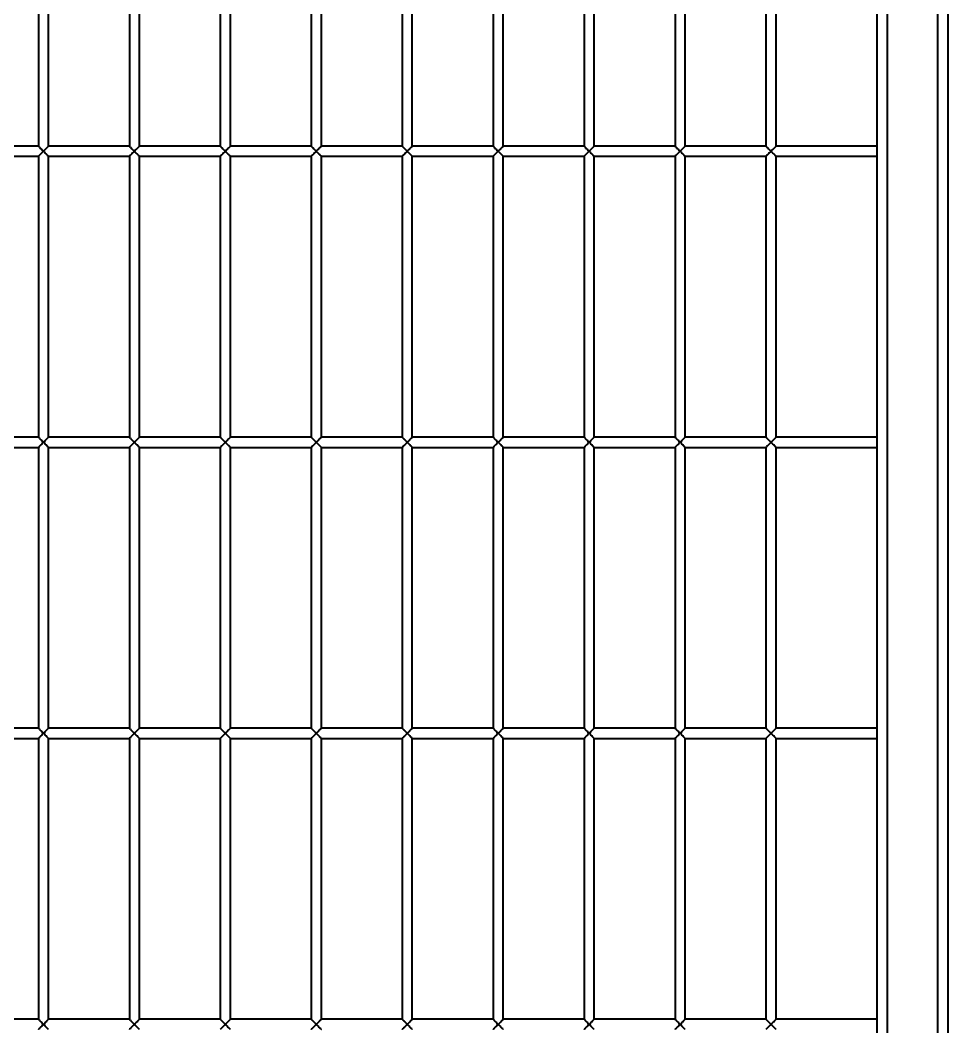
# Model space of a CAD drawing. Header units: millimetres. Extents: x 0 to 420, y 0 to 297.
# Drawn here: x 286.2 to 295.38, y 235.92 to 245.88 of the extents above; entities that cross this region are included whole.
import ezdxf

# ---------------------------------------------------------------- set-up
doc = ezdxf.new("R2010")
doc.units = ezdxf.units.MM

msp = doc.modelspace()

# ---------------------------------------------------------------- linework, layer by layer
at = {"color": 7, "linetype": 'Continuous', "lineweight": 40}
for p, q in [((295.3825, 253.8453), (295.3825, 217.8453)), ((295.2825, 217.9453), (295.2825, 253.7453)), ((294.7825, 253.2453), (294.7825, 218.4453)), ((294.6825, 218.5453), (294.6825, 253.1453)), ((286.3825, 247.4153), (286.3825, 244.6353)), ((286.4825, 244.6353), (286.4825, 247.4153)), ((287.2825, 247.4153), (287.2825, 244.6353)), ((287.3825, 244.6353), (287.3825, 247.4153)), ((288.1825, 247.4153), (288.1825, 244.6353)), ((288.2825, 244.6353), (288.2825, 247.4153)), ((289.0825, 247.4153), (289.0825, 244.6353)), ((289.1825, 244.6353), (289.1825, 247.4153)), ((289.9825, 247.4153), (289.9825, 244.6353)), ((290.0825, 244.6353), (290.0825, 247.4153)), ((290.8825, 247.4153), (290.8825, 244.6353)), ((290.9825, 244.6353), (290.9825, 247.4153)), ((291.7825, 247.4153), (291.7825, 244.6353)), ((291.8825, 244.6353), (291.8825, 247.4153)), ((292.6825, 247.4153), (292.6825, 244.6353)), ((292.7825, 244.6353), (292.7825, 247.4153)), ((293.5825, 247.4153), (293.5825, 244.6353)), ((293.6825, 244.6353), (293.6825, 247.4153)), ((286.3825, 244.6353), (285.5825, 244.6353)), ((287.2825, 244.6353), (286.4825, 244.6353)), ((288.1825, 244.6353), (287.3825, 244.6353)), ((289.0825, 244.6353), (288.2825, 244.6353)), ((289.9825, 244.6353), (289.1825, 244.6353)), ((290.8825, 244.6353), (290.0825, 244.6353)), ((291.7825, 244.6353), (290.9825, 244.6353)), ((292.6825, 244.6353), (291.8825, 244.6353)), ((293.5825, 244.6353), (292.7825, 244.6353)), ((294.6825, 244.6353), (293.6825, 244.6353)), ((285.5825, 244.5353), (286.3825, 244.5353)), ((286.3825, 244.5353), (286.3825, 241.7553)), ((286.4825, 241.7553), (286.4825, 244.5353)), ((286.4825, 244.5353), (287.2825, 244.5353)), ((287.2825, 244.5353), (287.2825, 241.7553)), ((287.3825, 241.7553), (287.3825, 244.5353)), ((287.3825, 244.5353), (288.1825, 244.5353)), ((288.1825, 244.5353), (288.1825, 241.7553)), ((288.2825, 241.7553), (288.2825, 244.5353)), ((288.2825, 244.5353), (289.0825, 244.5353)), ((289.0825, 244.5353), (289.0825, 241.7553)), ((289.1825, 241.7553), (289.1825, 244.5353)), ((289.1825, 244.5353), (289.9825, 244.5353)), ((289.9825, 244.5353), (289.9825, 241.7553)), ((290.0825, 241.7553), (290.0825, 244.5353)), ((290.0825, 244.5353), (290.8825, 244.5353)), ((290.8825, 244.5353), (290.8825, 241.7553)), ((290.9825, 241.7553), (290.9825, 244.5353)), ((290.9825, 244.5353), (291.7825, 244.5353)), ((291.7825, 244.5353), (291.7825, 241.7553)), ((291.8825, 241.7553), (291.8825, 244.5353)), ((291.8825, 244.5353), (292.6825, 244.5353)), ((292.6825, 244.5353), (292.6825, 241.7553)), ((292.7825, 241.7553), (292.7825, 244.5353)), ((292.7825, 244.5353), (293.5825, 244.5353)), ((293.5825, 244.5353), (293.5825, 241.7553)), ((293.6825, 244.5353), (294.6825, 244.5353)), ((293.6825, 241.7553), (293.6825, 244.5353)), ((286.3825, 241.7553), (285.5825, 241.7553)), ((287.2825, 241.7553), (286.4825, 241.7553)), ((288.1825, 241.7553), (287.3825, 241.7553)), ((289.0825, 241.7553), (288.2825, 241.7553)), ((289.9825, 241.7553), (289.1825, 241.7553)), ((290.8825, 241.7553), (290.0825, 241.7553)), ((291.7825, 241.7553), (290.9825, 241.7553)), ((292.6825, 241.7553), (291.8825, 241.7553)), ((293.5825, 241.7553), (292.7825, 241.7553)), ((294.6825, 241.7553), (293.6825, 241.7553)), ((285.5825, 241.6553), (286.3825, 241.6553)), ((286.3825, 241.6553), (286.3825, 238.8753)), ((286.4825, 238.8753), (286.4825, 241.6553)), ((286.4825, 241.6553), (287.2825, 241.6553)), ((287.2825, 241.6553), (287.2825, 238.8753)), ((287.3825, 238.8753), (287.3825, 241.6553)), ((287.3825, 241.6553), (288.1825, 241.6553)), ((288.1825, 241.6553), (288.1825, 238.8753)), ((288.2825, 238.8753), (288.2825, 241.6553)), ((288.2825, 241.6553), (289.0825, 241.6553)), ((289.0825, 241.6553), (289.0825, 238.8753)), ((289.1825, 238.8753), (289.1825, 241.6553)), ((289.1825, 241.6553), (289.9825, 241.6553)), ((289.9825, 241.6553), (289.9825, 238.8753)), ((290.0825, 238.8753), (290.0825, 241.6553)), ((290.0825, 241.6553), (290.8825, 241.6553)), ((290.8825, 241.6553), (290.8825, 238.8753)), ((290.9825, 238.8753), (290.9825, 241.6553)), ((290.9825, 241.6553), (291.7825, 241.6553)), ((291.7825, 241.6553), (291.7825, 238.8753)), ((291.8825, 238.8753), (291.8825, 241.6553)), ((291.8825, 241.6553), (292.6825, 241.6553)), ((292.6825, 241.6553), (292.6825, 238.8753)), ((292.7825, 238.8753), (292.7825, 241.6553)), ((292.7825, 241.6553), (293.5825, 241.6553)), ((293.5825, 241.6553), (293.5825, 238.8753)), ((293.6825, 241.6553), (294.6825, 241.6553)), ((293.6825, 238.8753), (293.6825, 241.6553)), ((286.3825, 238.8753), (285.5825, 238.8753)), ((287.2825, 238.8753), (286.4825, 238.8753)), ((288.1825, 238.8753), (287.3825, 238.8753)), ((289.0825, 238.8753), (288.2825, 238.8753)), ((289.9825, 238.8753), (289.1825, 238.8753)), ((290.8825, 238.8753), (290.0825, 238.8753)), ((291.7825, 238.8753), (290.9825, 238.8753)), ((292.6825, 238.8753), (291.8825, 238.8753)), ((293.5825, 238.8753), (292.7825, 238.8753)), ((294.6825, 238.8753), (293.6825, 238.8753)), ((285.5825, 238.7753), (286.3825, 238.7753)), ((286.3825, 238.7753), (286.3825, 235.9953)), ((286.4825, 235.9953), (286.4825, 238.7753)), ((286.4825, 238.7753), (287.2825, 238.7753)), ((287.2825, 238.7753), (287.2825, 235.9953)), ((287.3825, 235.9953), (287.3825, 238.7753)), ((287.3825, 238.7753), (288.1825, 238.7753)), ((288.1825, 238.7753), (288.1825, 235.9953)), ((288.2825, 235.9953), (288.2825, 238.7753)), ((288.2825, 238.7753), (289.0825, 238.7753)), ((289.0825, 238.7753), (289.0825, 235.9953)), ((289.1825, 235.9953), (289.1825, 238.7753)), ((289.1825, 238.7753), (289.9825, 238.7753)), ((289.9825, 238.7753), (289.9825, 235.9953)), ((290.0825, 235.9953), (290.0825, 238.7753)), ((290.0825, 238.7753), (290.8825, 238.7753)), ((290.8825, 238.7753), (290.8825, 235.9953)), ((290.9825, 235.9953), (290.9825, 238.7753)), ((290.9825, 238.7753), (291.7825, 238.7753)), ((291.7825, 238.7753), (291.7825, 235.9953)), ((291.8825, 235.9953), (291.8825, 238.7753)), ((291.8825, 238.7753), (292.6825, 238.7753)), ((292.6825, 238.7753), (292.6825, 235.9953)), ((292.7825, 235.9953), (292.7825, 238.7753)), ((292.7825, 238.7753), (293.5825, 238.7753)), ((293.5825, 238.7753), (293.5825, 235.9953)), ((293.6825, 238.7753), (294.6825, 238.7753)), ((293.6825, 235.9953), (293.6825, 238.7753)), ((286.3825, 235.9953), (285.5825, 235.9953)), ((287.2825, 235.9953), (286.4825, 235.9953)), ((288.1825, 235.9953), (287.3825, 235.9953)), ((289.0825, 235.9953), (288.2825, 235.9953)), ((289.9825, 235.9953), (289.1825, 235.9953)), ((290.8825, 235.9953), (290.0825, 235.9953)), ((291.7825, 235.9953), (290.9825, 235.9953)), ((292.6825, 235.9953), (291.8825, 235.9953)), ((293.5825, 235.9953), (292.7825, 235.9953)), ((294.6825, 235.9953), (293.6825, 235.9953))]:
    msp.add_line(p, q, dxfattribs=at)
at = {"color": 7, "linetype": 'Continuous', "lineweight": 40, "flags": 128}
for points in [[(286.3825, 244.6353), (286.3832, 244.6346), (286.3855, 244.6323), (286.3892, 244.6286), (286.3942, 244.6236), (286.4003, 244.6175), (286.4075, 244.6103), (286.4154, 244.6024), (286.4238, 244.594), (286.4325, 244.5853)], [(286.4325, 244.5853), (286.4238, 244.5767), (286.4154, 244.5682), (286.4075, 244.5603), (286.4003, 244.5532), (286.3942, 244.547), (286.3892, 244.542), (286.3855, 244.5384), (286.3832, 244.5361), (286.3825, 244.5353)], [(286.4325, 244.5853), (286.4417, 244.5945), (286.4505, 244.6034), (286.4588, 244.6117), (286.4662, 244.619), (286.4724, 244.6252), (286.4772, 244.6301), (286.4806, 244.6334), (286.4823, 244.6351), (286.4825, 244.6353)], [(286.4825, 244.5353), (286.4823, 244.5356), (286.4806, 244.5372), (286.4772, 244.5406), (286.4724, 244.5454), (286.4662, 244.5517), (286.4588, 244.559), (286.4505, 244.5673), (286.4417, 244.5761), (286.4325, 244.5853)], [(287.2825, 244.6353), (287.2832, 244.6346), (287.2855, 244.6323), (287.2892, 244.6286), (287.2942, 244.6236), (287.3003, 244.6175), (287.3075, 244.6103), (287.3154, 244.6024), (287.3238, 244.594), (287.3325, 244.5853)], [(287.3325, 244.5853), (287.3238, 244.5767), (287.3154, 244.5682), (287.3075, 244.5603), (287.3003, 244.5532), (287.2942, 244.547), (287.2892, 244.542), (287.2855, 244.5384), (287.2832, 244.5361), (287.2825, 244.5353)], [(287.3325, 244.5853), (287.3417, 244.5945), (287.3505, 244.6034), (287.3588, 244.6117), (287.3662, 244.619), (287.3724, 244.6252), (287.3772, 244.6301), (287.3806, 244.6334), (287.3823, 244.6351), (287.3825, 244.6353)], [(287.3825, 244.5353), (287.3823, 244.5356), (287.3806, 244.5372), (287.3772, 244.5406), (287.3724, 244.5454), (287.3662, 244.5517), (287.3588, 244.559), (287.3505, 244.5673), (287.3417, 244.5761), (287.3325, 244.5853)], [(288.1825, 244.6353), (288.1832, 244.6346), (288.1855, 244.6323), (288.1892, 244.6286), (288.1942, 244.6236), (288.2003, 244.6175), (288.2075, 244.6103), (288.2154, 244.6024), (288.2238, 244.594), (288.2325, 244.5853)], [(288.2325, 244.5853), (288.2238, 244.5767), (288.2154, 244.5682), (288.2075, 244.5603), (288.2003, 244.5532), (288.1942, 244.547), (288.1892, 244.542), (288.1855, 244.5384), (288.1832, 244.5361), (288.1825, 244.5353)], [(288.2325, 244.5853), (288.2417, 244.5945), (288.2505, 244.6034), (288.2588, 244.6117), (288.2662, 244.619), (288.2724, 244.6252), (288.2772, 244.6301), (288.2806, 244.6334), (288.2823, 244.6351), (288.2825, 244.6353)], [(288.2825, 244.5353), (288.2823, 244.5356), (288.2806, 244.5372), (288.2772, 244.5406), (288.2724, 244.5454), (288.2662, 244.5517), (288.2588, 244.559), (288.2505, 244.5673), (288.2417, 244.5761), (288.2325, 244.5853)], [(289.0825, 244.6353), (289.0832, 244.6346), (289.0855, 244.6323), (289.0892, 244.6286), (289.0942, 244.6236), (289.1003, 244.6175), (289.1075, 244.6103), (289.1154, 244.6024), (289.1238, 244.594), (289.1325, 244.5853)], [(289.1325, 244.5853), (289.1238, 244.5767), (289.1154, 244.5682), (289.1075, 244.5603), (289.1003, 244.5532), (289.0942, 244.547), (289.0892, 244.542), (289.0855, 244.5384), (289.0832, 244.5361), (289.0825, 244.5353)], [(289.1325, 244.5853), (289.1417, 244.5945), (289.1505, 244.6034), (289.1588, 244.6117), (289.1662, 244.619), (289.1724, 244.6252), (289.1772, 244.6301), (289.1806, 244.6334), (289.1823, 244.6351), (289.1825, 244.6353)], [(289.1825, 244.5353), (289.1823, 244.5356), (289.1806, 244.5372), (289.1772, 244.5406), (289.1724, 244.5454), (289.1662, 244.5517), (289.1588, 244.559), (289.1505, 244.5673), (289.1417, 244.5761), (289.1325, 244.5853)], [(289.9825, 244.6353), (289.9832, 244.6346), (289.9855, 244.6323), (289.9892, 244.6286), (289.9942, 244.6236), (290.0003, 244.6175), (290.0075, 244.6103), (290.0154, 244.6024), (290.0238, 244.594), (290.0325, 244.5853)], [(290.0325, 244.5853), (290.0238, 244.5767), (290.0154, 244.5682), (290.0075, 244.5603), (290.0003, 244.5532), (289.9942, 244.547), (289.9892, 244.542), (289.9855, 244.5384), (289.9832, 244.5361), (289.9825, 244.5353)], [(290.0325, 244.5853), (290.0417, 244.5945), (290.0505, 244.6034), (290.0588, 244.6117), (290.0662, 244.619), (290.0724, 244.6252), (290.0772, 244.6301), (290.0806, 244.6334), (290.0823, 244.6351), (290.0825, 244.6353)], [(290.0825, 244.5353), (290.0823, 244.5356), (290.0806, 244.5372), (290.0772, 244.5406), (290.0724, 244.5454), (290.0662, 244.5517), (290.0588, 244.559), (290.0505, 244.5673), (290.0417, 244.5761), (290.0325, 244.5853)], [(290.8825, 244.6353), (290.8832, 244.6346), (290.8855, 244.6323), (290.8892, 244.6286), (290.8942, 244.6236), (290.9003, 244.6175), (290.9075, 244.6103), (290.9154, 244.6024), (290.9238, 244.594), (290.9325, 244.5853)], [(290.9325, 244.5853), (290.9238, 244.5767), (290.9154, 244.5682), (290.9075, 244.5603), (290.9003, 244.5532), (290.8942, 244.547), (290.8892, 244.542), (290.8855, 244.5384), (290.8832, 244.5361), (290.8825, 244.5353)], [(290.9325, 244.5853), (290.9417, 244.5945), (290.9505, 244.6034), (290.9588, 244.6117), (290.9662, 244.619), (290.9724, 244.6252), (290.9772, 244.6301), (290.9806, 244.6334), (290.9823, 244.6351), (290.9825, 244.6353)], [(290.9825, 244.5353), (290.9823, 244.5356), (290.9806, 244.5372), (290.9772, 244.5406), (290.9724, 244.5454), (290.9662, 244.5517), (290.9588, 244.559), (290.9505, 244.5673), (290.9417, 244.5761), (290.9325, 244.5853)], [(291.7825, 244.6353), (291.7832, 244.6346), (291.7855, 244.6323), (291.7892, 244.6286), (291.7942, 244.6236), (291.8003, 244.6175), (291.8075, 244.6103), (291.8154, 244.6024), (291.8238, 244.594), (291.8325, 244.5853)], [(291.8325, 244.5853), (291.8238, 244.5767), (291.8154, 244.5682), (291.8075, 244.5603), (291.8003, 244.5532), (291.7942, 244.547), (291.7892, 244.542), (291.7855, 244.5384), (291.7832, 244.5361), (291.7825, 244.5353)], [(291.8325, 244.5853), (291.8417, 244.5945), (291.8505, 244.6034), (291.8588, 244.6117), (291.8662, 244.619), (291.8724, 244.6252), (291.8772, 244.6301), (291.8806, 244.6334), (291.8823, 244.6351), (291.8825, 244.6353)], [(291.8825, 244.5353), (291.8823, 244.5356), (291.8806, 244.5372), (291.8772, 244.5406), (291.8724, 244.5454), (291.8662, 244.5517), (291.8588, 244.559), (291.8505, 244.5673), (291.8417, 244.5761), (291.8325, 244.5853)], [(292.6825, 244.6353), (292.6832, 244.6346), (292.6855, 244.6323), (292.6892, 244.6286), (292.6942, 244.6236), (292.7003, 244.6175), (292.7075, 244.6103), (292.7154, 244.6024), (292.7238, 244.594), (292.7325, 244.5853)], [(292.7325, 244.5853), (292.7238, 244.5767), (292.7154, 244.5682), (292.7075, 244.5603), (292.7003, 244.5532), (292.6942, 244.547), (292.6892, 244.542), (292.6855, 244.5384), (292.6832, 244.5361), (292.6825, 244.5353)], [(292.7325, 244.5853), (292.7417, 244.5945), (292.7505, 244.6034), (292.7588, 244.6117), (292.7662, 244.619), (292.7724, 244.6252), (292.7772, 244.6301), (292.7806, 244.6334), (292.7823, 244.6351), (292.7825, 244.6353)], [(292.7825, 244.5353), (292.7823, 244.5356), (292.7806, 244.5372), (292.7772, 244.5406), (292.7724, 244.5454), (292.7662, 244.5517), (292.7588, 244.559), (292.7505, 244.5673), (292.7417, 244.5761), (292.7325, 244.5853)], [(293.5825, 244.6353), (293.5832, 244.6346), (293.5855, 244.6323), (293.5892, 244.6286), (293.5942, 244.6236), (293.6003, 244.6175), (293.6075, 244.6103), (293.6154, 244.6024), (293.6238, 244.594), (293.6325, 244.5853)], [(293.6325, 244.5853), (293.6238, 244.5767), (293.6154, 244.5682), (293.6075, 244.5603), (293.6003, 244.5532), (293.5942, 244.547), (293.5892, 244.542), (293.5855, 244.5384), (293.5832, 244.5361), (293.5825, 244.5353)], [(293.6325, 244.5853), (293.6417, 244.5945), (293.6505, 244.6034), (293.6588, 244.6117), (293.6662, 244.619), (293.6724, 244.6252), (293.6772, 244.6301), (293.6806, 244.6334), (293.6823, 244.6351), (293.6825, 244.6353)], [(293.6825, 244.5353), (293.6823, 244.5356), (293.6806, 244.5372), (293.6772, 244.5406), (293.6724, 244.5454), (293.6662, 244.5517), (293.6588, 244.559), (293.6505, 244.5673), (293.6417, 244.5761), (293.6325, 244.5853)], [(286.3825, 241.7553), (286.3832, 241.7546), (286.3855, 241.7523), (286.3892, 241.7486), (286.3942, 241.7436), (286.4003, 241.7375), (286.4075, 241.7303), (286.4154, 241.7224), (286.4238, 241.714), (286.4325, 241.7053)], [(286.4325, 241.7053), (286.4238, 241.6967), (286.4154, 241.6882), (286.4075, 241.6803), (286.4003, 241.6732), (286.3942, 241.667), (286.3892, 241.662), (286.3855, 241.6584), (286.3832, 241.6561), (286.3825, 241.6553)], [(286.4325, 241.7053), (286.4417, 241.7145), (286.4505, 241.7234), (286.4588, 241.7317), (286.4662, 241.739), (286.4724, 241.7452), (286.4772, 241.7501), (286.4806, 241.7534), (286.4823, 241.7551), (286.4825, 241.7553)], [(286.4825, 241.6553), (286.4823, 241.6555), (286.4806, 241.6572), (286.4772, 241.6606), (286.4724, 241.6654), (286.4662, 241.6717), (286.4588, 241.679), (286.4505, 241.6873), (286.4417, 241.6961), (286.4325, 241.7053)], [(287.2825, 241.7553), (287.2832, 241.7546), (287.2855, 241.7523), (287.2892, 241.7486), (287.2942, 241.7436), (287.3003, 241.7375), (287.3075, 241.7303), (287.3154, 241.7224), (287.3238, 241.714), (287.3325, 241.7053)], [(287.3325, 241.7053), (287.3238, 241.6967), (287.3154, 241.6882), (287.3075, 241.6803), (287.3003, 241.6732), (287.2942, 241.667), (287.2892, 241.662), (287.2855, 241.6584), (287.2832, 241.6561), (287.2825, 241.6553)], [(287.3325, 241.7053), (287.3417, 241.7145), (287.3505, 241.7234), (287.3588, 241.7317), (287.3662, 241.739), (287.3724, 241.7452), (287.3772, 241.7501), (287.3806, 241.7534), (287.3823, 241.7551), (287.3825, 241.7553)], [(287.3825, 241.6553), (287.3823, 241.6555), (287.3806, 241.6572), (287.3772, 241.6606), (287.3724, 241.6654), (287.3662, 241.6717), (287.3588, 241.679), (287.3505, 241.6873), (287.3417, 241.6961), (287.3325, 241.7053)], [(288.1825, 241.7553), (288.1832, 241.7546), (288.1855, 241.7523), (288.1892, 241.7486), (288.1942, 241.7436), (288.2003, 241.7375), (288.2075, 241.7303), (288.2154, 241.7224), (288.2238, 241.714), (288.2325, 241.7053)], [(288.2325, 241.7053), (288.2238, 241.6967), (288.2154, 241.6882), (288.2075, 241.6803), (288.2003, 241.6732), (288.1942, 241.667), (288.1892, 241.662), (288.1855, 241.6584), (288.1832, 241.6561), (288.1825, 241.6553)], [(288.2325, 241.7053), (288.2417, 241.7145), (288.2505, 241.7234), (288.2588, 241.7317), (288.2662, 241.739), (288.2724, 241.7452), (288.2772, 241.7501), (288.2806, 241.7534), (288.2823, 241.7551), (288.2825, 241.7553)], [(288.2825, 241.6553), (288.2823, 241.6555), (288.2806, 241.6572), (288.2772, 241.6606), (288.2724, 241.6654), (288.2662, 241.6717), (288.2588, 241.679), (288.2505, 241.6873), (288.2417, 241.6961), (288.2325, 241.7053)], [(289.0825, 241.7553), (289.0832, 241.7546), (289.0855, 241.7523), (289.0892, 241.7486), (289.0942, 241.7436), (289.1003, 241.7375), (289.1075, 241.7303), (289.1154, 241.7224), (289.1238, 241.714), (289.1325, 241.7053)], [(289.1325, 241.7053), (289.1238, 241.6967), (289.1154, 241.6882), (289.1075, 241.6803), (289.1003, 241.6732), (289.0942, 241.667), (289.0892, 241.662), (289.0855, 241.6584), (289.0832, 241.6561), (289.0825, 241.6553)], [(289.1325, 241.7053), (289.1417, 241.7145), (289.1505, 241.7234), (289.1588, 241.7317), (289.1662, 241.739), (289.1724, 241.7452), (289.1772, 241.7501), (289.1806, 241.7534), (289.1823, 241.7551), (289.1825, 241.7553)], [(289.1825, 241.6553), (289.1823, 241.6555), (289.1806, 241.6572), (289.1772, 241.6606), (289.1724, 241.6654), (289.1662, 241.6717), (289.1588, 241.679), (289.1505, 241.6873), (289.1417, 241.6961), (289.1325, 241.7053)], [(289.9825, 241.7553), (289.9832, 241.7546), (289.9855, 241.7523), (289.9892, 241.7486), (289.9942, 241.7436), (290.0003, 241.7375), (290.0075, 241.7303), (290.0154, 241.7224), (290.0238, 241.714), (290.0325, 241.7053)], [(290.0325, 241.7053), (290.0238, 241.6967), (290.0154, 241.6882), (290.0075, 241.6803), (290.0003, 241.6732), (289.9942, 241.667), (289.9892, 241.662), (289.9855, 241.6584), (289.9832, 241.6561), (289.9825, 241.6553)], [(290.0325, 241.7053), (290.0417, 241.7145), (290.0505, 241.7234), (290.0588, 241.7317), (290.0662, 241.739), (290.0724, 241.7452), (290.0772, 241.7501), (290.0806, 241.7534), (290.0823, 241.7551), (290.0825, 241.7553)], [(290.0825, 241.6553), (290.0823, 241.6555), (290.0806, 241.6572), (290.0772, 241.6606), (290.0724, 241.6654), (290.0662, 241.6717), (290.0588, 241.679), (290.0505, 241.6873), (290.0417, 241.6961), (290.0325, 241.7053)], [(290.8825, 241.7553), (290.8832, 241.7546), (290.8855, 241.7523), (290.8892, 241.7486), (290.8942, 241.7436), (290.9003, 241.7375), (290.9075, 241.7303), (290.9154, 241.7224), (290.9238, 241.714), (290.9325, 241.7053)], [(290.9325, 241.7053), (290.9238, 241.6967), (290.9154, 241.6882), (290.9075, 241.6803), (290.9003, 241.6732), (290.8942, 241.667), (290.8892, 241.662), (290.8855, 241.6584), (290.8832, 241.6561), (290.8825, 241.6553)], [(290.9325, 241.7053), (290.9417, 241.7145), (290.9505, 241.7234), (290.9588, 241.7317), (290.9662, 241.739), (290.9724, 241.7452), (290.9772, 241.7501), (290.9806, 241.7534), (290.9823, 241.7551), (290.9825, 241.7553)], [(290.9825, 241.6553), (290.9823, 241.6555), (290.9806, 241.6572), (290.9772, 241.6606), (290.9724, 241.6654), (290.9662, 241.6717), (290.9588, 241.679), (290.9505, 241.6873), (290.9417, 241.6961), (290.9325, 241.7053)], [(291.7825, 241.7553), (291.7832, 241.7546), (291.7855, 241.7523), (291.7892, 241.7486), (291.7942, 241.7436), (291.8003, 241.7375), (291.8075, 241.7303), (291.8154, 241.7224), (291.8238, 241.714), (291.8325, 241.7053)], [(291.8325, 241.7053), (291.8238, 241.6967), (291.8154, 241.6882), (291.8075, 241.6803), (291.8003, 241.6732), (291.7942, 241.667), (291.7892, 241.662), (291.7855, 241.6584), (291.7832, 241.6561), (291.7825, 241.6553)], [(291.8325, 241.7053), (291.8417, 241.7145), (291.8505, 241.7234), (291.8588, 241.7317), (291.8662, 241.739), (291.8724, 241.7452), (291.8772, 241.7501), (291.8806, 241.7534), (291.8823, 241.7551), (291.8825, 241.7553)], [(291.8825, 241.6553), (291.8823, 241.6555), (291.8806, 241.6572), (291.8772, 241.6606), (291.8724, 241.6654), (291.8662, 241.6717), (291.8588, 241.679), (291.8505, 241.6873), (291.8417, 241.6961), (291.8325, 241.7053)], [(292.6825, 241.7553), (292.6832, 241.7546), (292.6855, 241.7523), (292.6892, 241.7486), (292.6942, 241.7436), (292.7003, 241.7375), (292.7075, 241.7303), (292.7154, 241.7224), (292.7238, 241.714), (292.7325, 241.7053)], [(292.7325, 241.7053), (292.7238, 241.6967), (292.7154, 241.6882), (292.7075, 241.6803), (292.7003, 241.6732), (292.6942, 241.667), (292.6892, 241.662), (292.6855, 241.6584), (292.6832, 241.6561), (292.6825, 241.6553)], [(292.7325, 241.7053), (292.7417, 241.7145), (292.7505, 241.7234), (292.7588, 241.7317), (292.7662, 241.739), (292.7724, 241.7452), (292.7772, 241.7501), (292.7806, 241.7534), (292.7823, 241.7551), (292.7825, 241.7553)], [(292.7825, 241.6553), (292.7823, 241.6555), (292.7806, 241.6572), (292.7772, 241.6606), (292.7724, 241.6654), (292.7662, 241.6717), (292.7588, 241.679), (292.7505, 241.6873), (292.7417, 241.6961), (292.7325, 241.7053)], [(293.5825, 241.7553), (293.5832, 241.7546), (293.5855, 241.7523), (293.5892, 241.7486), (293.5942, 241.7436), (293.6003, 241.7375), (293.6075, 241.7303), (293.6154, 241.7224), (293.6238, 241.714), (293.6325, 241.7053)], [(293.6325, 241.7053), (293.6238, 241.6967), (293.6154, 241.6882), (293.6075, 241.6803), (293.6003, 241.6732), (293.5942, 241.667), (293.5892, 241.662), (293.5855, 241.6584), (293.5832, 241.6561), (293.5825, 241.6553)], [(293.6325, 241.7053), (293.6417, 241.7145), (293.6505, 241.7234), (293.6588, 241.7317), (293.6662, 241.739), (293.6724, 241.7452), (293.6772, 241.7501), (293.6806, 241.7534), (293.6823, 241.7551), (293.6825, 241.7553)], [(293.6825, 241.6553), (293.6823, 241.6555), (293.6806, 241.6572), (293.6772, 241.6606), (293.6724, 241.6654), (293.6662, 241.6717), (293.6588, 241.679), (293.6505, 241.6873), (293.6417, 241.6961), (293.6325, 241.7053)], [(286.3825, 238.8753), (286.3832, 238.8746), (286.3855, 238.8723), (286.3892, 238.8686), (286.3942, 238.8636), (286.4003, 238.8575), (286.4075, 238.8503), (286.4154, 238.8424), (286.4238, 238.834), (286.4325, 238.8253)], [(286.4325, 238.8253), (286.4238, 238.8167), (286.4154, 238.8082), (286.4075, 238.8003), (286.4003, 238.7932), (286.3942, 238.787), (286.3892, 238.782), (286.3855, 238.7784), (286.3832, 238.7761), (286.3825, 238.7753)], [(286.4325, 238.8253), (286.4417, 238.8345), (286.4505, 238.8434), (286.4588, 238.8517), (286.4662, 238.859), (286.4724, 238.8652), (286.4772, 238.8701), (286.4806, 238.8734), (286.4823, 238.8751), (286.4825, 238.8753)], [(286.4825, 238.7753), (286.4823, 238.7756), (286.4806, 238.7772), (286.4772, 238.7806), (286.4724, 238.7854), (286.4662, 238.7917), (286.4588, 238.799), (286.4505, 238.8073), (286.4417, 238.8161), (286.4325, 238.8253)], [(287.2825, 238.8753), (287.2832, 238.8746), (287.2855, 238.8723), (287.2892, 238.8686), (287.2942, 238.8636), (287.3003, 238.8575), (287.3075, 238.8503), (287.3154, 238.8424), (287.3238, 238.834), (287.3325, 238.8253)], [(287.3325, 238.8253), (287.3238, 238.8167), (287.3154, 238.8082), (287.3075, 238.8003), (287.3003, 238.7932), (287.2942, 238.787), (287.2892, 238.782), (287.2855, 238.7784), (287.2832, 238.7761), (287.2825, 238.7753)], [(287.3325, 238.8253), (287.3417, 238.8345), (287.3505, 238.8434), (287.3588, 238.8517), (287.3662, 238.859), (287.3724, 238.8652), (287.3772, 238.8701), (287.3806, 238.8734), (287.3823, 238.8751), (287.3825, 238.8753)], [(287.3825, 238.7753), (287.3823, 238.7756), (287.3806, 238.7772), (287.3772, 238.7806), (287.3724, 238.7854), (287.3662, 238.7917), (287.3588, 238.799), (287.3505, 238.8073), (287.3417, 238.8161), (287.3325, 238.8253)], [(288.1825, 238.8753), (288.1832, 238.8746), (288.1855, 238.8723), (288.1892, 238.8686), (288.1942, 238.8636), (288.2003, 238.8575), (288.2075, 238.8503), (288.2154, 238.8424), (288.2238, 238.834), (288.2325, 238.8253)], [(288.2325, 238.8253), (288.2238, 238.8167), (288.2154, 238.8082), (288.2075, 238.8003), (288.2003, 238.7932), (288.1942, 238.787), (288.1892, 238.782), (288.1855, 238.7784), (288.1832, 238.7761), (288.1825, 238.7753)], [(288.2325, 238.8253), (288.2417, 238.8345), (288.2505, 238.8434), (288.2588, 238.8517), (288.2662, 238.859), (288.2724, 238.8652), (288.2772, 238.8701), (288.2806, 238.8734), (288.2823, 238.8751), (288.2825, 238.8753)], [(288.2825, 238.7753), (288.2823, 238.7756), (288.2806, 238.7772), (288.2772, 238.7806), (288.2724, 238.7854), (288.2662, 238.7917), (288.2588, 238.799), (288.2505, 238.8073), (288.2417, 238.8161), (288.2325, 238.8253)], [(289.0825, 238.8753), (289.0832, 238.8746), (289.0855, 238.8723), (289.0892, 238.8686), (289.0942, 238.8636), (289.1003, 238.8575), (289.1075, 238.8503), (289.1154, 238.8424), (289.1238, 238.834), (289.1325, 238.8253)], [(289.1325, 238.8253), (289.1238, 238.8167), (289.1154, 238.8082), (289.1075, 238.8003), (289.1003, 238.7932), (289.0942, 238.787), (289.0892, 238.782), (289.0855, 238.7784), (289.0832, 238.7761), (289.0825, 238.7753)], [(289.1325, 238.8253), (289.1417, 238.8345), (289.1505, 238.8434), (289.1588, 238.8517), (289.1662, 238.859), (289.1724, 238.8652), (289.1772, 238.8701), (289.1806, 238.8734), (289.1823, 238.8751), (289.1825, 238.8753)], [(289.1825, 238.7753), (289.1823, 238.7756), (289.1806, 238.7772), (289.1772, 238.7806), (289.1724, 238.7854), (289.1662, 238.7917), (289.1588, 238.799), (289.1505, 238.8073), (289.1417, 238.8161), (289.1325, 238.8253)], [(289.9825, 238.8753), (289.9832, 238.8746), (289.9855, 238.8723), (289.9892, 238.8686), (289.9942, 238.8636), (290.0003, 238.8575), (290.0075, 238.8503), (290.0154, 238.8424), (290.0238, 238.834), (290.0325, 238.8253)], [(290.0325, 238.8253), (290.0238, 238.8167), (290.0154, 238.8082), (290.0075, 238.8003), (290.0003, 238.7932), (289.9942, 238.787), (289.9892, 238.782), (289.9855, 238.7784), (289.9832, 238.7761), (289.9825, 238.7753)], [(290.0325, 238.8253), (290.0417, 238.8345), (290.0505, 238.8434), (290.0588, 238.8517), (290.0662, 238.859), (290.0724, 238.8652), (290.0772, 238.8701), (290.0806, 238.8734), (290.0823, 238.8751), (290.0825, 238.8753)], [(290.0825, 238.7753), (290.0823, 238.7756), (290.0806, 238.7772), (290.0772, 238.7806), (290.0724, 238.7854), (290.0662, 238.7917), (290.0588, 238.799), (290.0505, 238.8073), (290.0417, 238.8161), (290.0325, 238.8253)], [(290.8825, 238.8753), (290.8832, 238.8746), (290.8855, 238.8723), (290.8892, 238.8686), (290.8942, 238.8636), (290.9003, 238.8575), (290.9075, 238.8503), (290.9154, 238.8424), (290.9238, 238.834), (290.9325, 238.8253)], [(290.9325, 238.8253), (290.9238, 238.8167), (290.9154, 238.8082), (290.9075, 238.8003), (290.9003, 238.7932), (290.8942, 238.787), (290.8892, 238.782), (290.8855, 238.7784), (290.8832, 238.7761), (290.8825, 238.7753)], [(290.9325, 238.8253), (290.9417, 238.8345), (290.9505, 238.8434), (290.9588, 238.8517), (290.9662, 238.859), (290.9724, 238.8652), (290.9772, 238.8701), (290.9806, 238.8734), (290.9823, 238.8751), (290.9825, 238.8753)], [(290.9825, 238.7753), (290.9823, 238.7756), (290.9806, 238.7772), (290.9772, 238.7806), (290.9724, 238.7854), (290.9662, 238.7917), (290.9588, 238.799), (290.9505, 238.8073), (290.9417, 238.8161), (290.9325, 238.8253)], [(291.7825, 238.8753), (291.7832, 238.8746), (291.7855, 238.8723), (291.7892, 238.8686), (291.7942, 238.8636), (291.8003, 238.8575), (291.8075, 238.8503), (291.8154, 238.8424), (291.8238, 238.834), (291.8325, 238.8253)], [(291.8325, 238.8253), (291.8238, 238.8167), (291.8154, 238.8082), (291.8075, 238.8003), (291.8003, 238.7932), (291.7942, 238.787), (291.7892, 238.782), (291.7855, 238.7784), (291.7832, 238.7761), (291.7825, 238.7753)], [(291.8325, 238.8253), (291.8417, 238.8345), (291.8505, 238.8434), (291.8588, 238.8517), (291.8662, 238.859), (291.8724, 238.8652), (291.8772, 238.8701), (291.8806, 238.8734), (291.8823, 238.8751), (291.8825, 238.8753)], [(291.8825, 238.7753), (291.8823, 238.7756), (291.8806, 238.7772), (291.8772, 238.7806), (291.8724, 238.7854), (291.8662, 238.7917), (291.8588, 238.799), (291.8505, 238.8073), (291.8417, 238.8161), (291.8325, 238.8253)], [(292.6825, 238.8753), (292.6832, 238.8746), (292.6855, 238.8723), (292.6892, 238.8686), (292.6942, 238.8636), (292.7003, 238.8575), (292.7075, 238.8503), (292.7154, 238.8424), (292.7238, 238.834), (292.7325, 238.8253)], [(292.7325, 238.8253), (292.7238, 238.8167), (292.7154, 238.8082), (292.7075, 238.8003), (292.7003, 238.7932), (292.6942, 238.787), (292.6892, 238.782), (292.6855, 238.7784), (292.6832, 238.7761), (292.6825, 238.7753)], [(292.7325, 238.8253), (292.7417, 238.8345), (292.7505, 238.8434), (292.7588, 238.8517), (292.7662, 238.859), (292.7724, 238.8652), (292.7772, 238.8701), (292.7806, 238.8734), (292.7823, 238.8751), (292.7825, 238.8753)], [(292.7825, 238.7753), (292.7823, 238.7756), (292.7806, 238.7772), (292.7772, 238.7806), (292.7724, 238.7854), (292.7662, 238.7917), (292.7588, 238.799), (292.7505, 238.8073), (292.7417, 238.8161), (292.7325, 238.8253)], [(293.5825, 238.8753), (293.5832, 238.8746), (293.5855, 238.8723), (293.5892, 238.8686), (293.5942, 238.8636), (293.6003, 238.8575), (293.6075, 238.8503), (293.6154, 238.8424), (293.6238, 238.834), (293.6325, 238.8253)], [(293.6325, 238.8253), (293.6238, 238.8167), (293.6154, 238.8082), (293.6075, 238.8003), (293.6003, 238.7932), (293.5942, 238.787), (293.5892, 238.782), (293.5855, 238.7784), (293.5832, 238.7761), (293.5825, 238.7753)], [(293.6325, 238.8253), (293.6417, 238.8345), (293.6505, 238.8434), (293.6588, 238.8517), (293.6662, 238.859), (293.6724, 238.8652), (293.6772, 238.8701), (293.6806, 238.8734), (293.6823, 238.8751), (293.6825, 238.8753)], [(293.6825, 238.7753), (293.6823, 238.7756), (293.6806, 238.7772), (293.6772, 238.7806), (293.6724, 238.7854), (293.6662, 238.7917), (293.6588, 238.799), (293.6505, 238.8073), (293.6417, 238.8161), (293.6325, 238.8253)], [(286.3825, 235.9953), (286.3832, 235.9946), (286.3855, 235.9923), (286.3892, 235.9886), (286.3942, 235.9836), (286.4003, 235.9775), (286.4075, 235.9703), (286.4154, 235.9624), (286.4238, 235.954), (286.4325, 235.9453)], [(286.4325, 235.9453), (286.4238, 235.9367), (286.4154, 235.9282), (286.4075, 235.9203), (286.4003, 235.9132), (286.3942, 235.907), (286.3892, 235.902), (286.3855, 235.8984), (286.3832, 235.8961), (286.3825, 235.8953)], [(286.4325, 235.9453), (286.4417, 235.9545), (286.4505, 235.9634), (286.4588, 235.9717), (286.4662, 235.979), (286.4724, 235.9852), (286.4772, 235.9901), (286.4806, 235.9934), (286.4823, 235.9951), (286.4825, 235.9953)], [(286.4825, 235.8953), (286.4823, 235.8955), (286.4806, 235.8972), (286.4772, 235.9006), (286.4724, 235.9054), (286.4662, 235.9117), (286.4588, 235.919), (286.4505, 235.9273), (286.4417, 235.9361), (286.4325, 235.9453)], [(287.2825, 235.9953), (287.2832, 235.9946), (287.2855, 235.9923), (287.2892, 235.9886), (287.2942, 235.9836), (287.3003, 235.9775), (287.3075, 235.9703), (287.3154, 235.9624), (287.3238, 235.954), (287.3325, 235.9453)], [(287.3325, 235.9453), (287.3238, 235.9367), (287.3154, 235.9282), (287.3075, 235.9203), (287.3003, 235.9132), (287.2942, 235.907), (287.2892, 235.902), (287.2855, 235.8984), (287.2832, 235.8961), (287.2825, 235.8953)], [(287.3325, 235.9453), (287.3417, 235.9545), (287.3505, 235.9634), (287.3588, 235.9717), (287.3662, 235.979), (287.3724, 235.9852), (287.3772, 235.9901), (287.3806, 235.9934), (287.3823, 235.9951), (287.3825, 235.9953)], [(287.3825, 235.8953), (287.3823, 235.8955), (287.3806, 235.8972), (287.3772, 235.9006), (287.3724, 235.9054), (287.3662, 235.9117), (287.3588, 235.919), (287.3505, 235.9273), (287.3417, 235.9361), (287.3325, 235.9453)], [(288.1825, 235.9953), (288.1832, 235.9946), (288.1855, 235.9923), (288.1892, 235.9886), (288.1942, 235.9836), (288.2003, 235.9775), (288.2075, 235.9703), (288.2154, 235.9624), (288.2238, 235.954), (288.2325, 235.9453)], [(288.2325, 235.9453), (288.2238, 235.9367), (288.2154, 235.9282), (288.2075, 235.9203), (288.2003, 235.9132), (288.1942, 235.907), (288.1892, 235.902), (288.1855, 235.8984), (288.1832, 235.8961), (288.1825, 235.8953)], [(288.2325, 235.9453), (288.2417, 235.9545), (288.2505, 235.9634), (288.2588, 235.9717), (288.2662, 235.979), (288.2724, 235.9852), (288.2772, 235.9901), (288.2806, 235.9934), (288.2823, 235.9951), (288.2825, 235.9953)], [(288.2825, 235.8953), (288.2823, 235.8955), (288.2806, 235.8972), (288.2772, 235.9006), (288.2724, 235.9054), (288.2662, 235.9117), (288.2588, 235.919), (288.2505, 235.9273), (288.2417, 235.9361), (288.2325, 235.9453)], [(289.0825, 235.9953), (289.0832, 235.9946), (289.0855, 235.9923), (289.0892, 235.9886), (289.0942, 235.9836), (289.1003, 235.9775), (289.1075, 235.9703), (289.1154, 235.9624), (289.1238, 235.954), (289.1325, 235.9453)], [(289.1325, 235.9453), (289.1238, 235.9367), (289.1154, 235.9282), (289.1075, 235.9203), (289.1003, 235.9132), (289.0942, 235.907), (289.0892, 235.902), (289.0855, 235.8984), (289.0832, 235.8961), (289.0825, 235.8953)], [(289.1325, 235.9453), (289.1417, 235.9545), (289.1505, 235.9634), (289.1588, 235.9717), (289.1662, 235.979), (289.1724, 235.9852), (289.1772, 235.9901), (289.1806, 235.9934), (289.1823, 235.9951), (289.1825, 235.9953)], [(289.1825, 235.8953), (289.1823, 235.8955), (289.1806, 235.8972), (289.1772, 235.9006), (289.1724, 235.9054), (289.1662, 235.9117), (289.1588, 235.919), (289.1505, 235.9273), (289.1417, 235.9361), (289.1325, 235.9453)], [(289.9825, 235.9953), (289.9832, 235.9946), (289.9855, 235.9923), (289.9892, 235.9886), (289.9942, 235.9836), (290.0003, 235.9775), (290.0075, 235.9703), (290.0154, 235.9624), (290.0238, 235.954), (290.0325, 235.9453)], [(290.0325, 235.9453), (290.0238, 235.9367), (290.0154, 235.9282), (290.0075, 235.9203), (290.0003, 235.9132), (289.9942, 235.907), (289.9892, 235.902), (289.9855, 235.8984), (289.9832, 235.8961), (289.9825, 235.8953)], [(290.0325, 235.9453), (290.0417, 235.9545), (290.0505, 235.9634), (290.0588, 235.9717), (290.0662, 235.979), (290.0724, 235.9852), (290.0772, 235.9901), (290.0806, 235.9934), (290.0823, 235.9951), (290.0825, 235.9953)], [(290.0825, 235.8953), (290.0823, 235.8955), (290.0806, 235.8972), (290.0772, 235.9006), (290.0724, 235.9054), (290.0662, 235.9117), (290.0588, 235.919), (290.0505, 235.9273), (290.0417, 235.9361), (290.0325, 235.9453)], [(290.8825, 235.9953), (290.8832, 235.9946), (290.8855, 235.9923), (290.8892, 235.9886), (290.8942, 235.9836), (290.9003, 235.9775), (290.9075, 235.9703), (290.9154, 235.9624), (290.9238, 235.954), (290.9325, 235.9453)], [(290.9325, 235.9453), (290.9238, 235.9367), (290.9154, 235.9282), (290.9075, 235.9203), (290.9003, 235.9132), (290.8942, 235.907), (290.8892, 235.902), (290.8855, 235.8984), (290.8832, 235.8961), (290.8825, 235.8953)], [(290.9325, 235.9453), (290.9417, 235.9545), (290.9505, 235.9634), (290.9588, 235.9717), (290.9662, 235.979), (290.9724, 235.9852), (290.9772, 235.9901), (290.9806, 235.9934), (290.9823, 235.9951), (290.9825, 235.9953)], [(290.9825, 235.8953), (290.9823, 235.8955), (290.9806, 235.8972), (290.9772, 235.9006), (290.9724, 235.9054), (290.9662, 235.9117), (290.9588, 235.919), (290.9505, 235.9273), (290.9417, 235.9361), (290.9325, 235.9453)], [(291.7825, 235.9953), (291.7832, 235.9946), (291.7855, 235.9923), (291.7892, 235.9886), (291.7942, 235.9836), (291.8003, 235.9775), (291.8075, 235.9703), (291.8154, 235.9624), (291.8238, 235.954), (291.8325, 235.9453)], [(291.8325, 235.9453), (291.8238, 235.9367), (291.8154, 235.9282), (291.8075, 235.9203), (291.8003, 235.9132), (291.7942, 235.907), (291.7892, 235.902), (291.7855, 235.8984), (291.7832, 235.8961), (291.7825, 235.8953)], [(291.8325, 235.9453), (291.8417, 235.9545), (291.8505, 235.9634), (291.8588, 235.9717), (291.8662, 235.979), (291.8724, 235.9852), (291.8772, 235.9901), (291.8806, 235.9934), (291.8823, 235.9951), (291.8825, 235.9953)], [(291.8825, 235.8953), (291.8823, 235.8955), (291.8806, 235.8972), (291.8772, 235.9006), (291.8724, 235.9054), (291.8662, 235.9117), (291.8588, 235.919), (291.8505, 235.9273), (291.8417, 235.9361), (291.8325, 235.9453)], [(292.6825, 235.9953), (292.6832, 235.9946), (292.6855, 235.9923), (292.6892, 235.9886), (292.6942, 235.9836), (292.7003, 235.9775), (292.7075, 235.9703), (292.7154, 235.9624), (292.7238, 235.954), (292.7325, 235.9453)], [(292.7325, 235.9453), (292.7238, 235.9367), (292.7154, 235.9282), (292.7075, 235.9203), (292.7003, 235.9132), (292.6942, 235.907), (292.6892, 235.902), (292.6855, 235.8984), (292.6832, 235.8961), (292.6825, 235.8953)], [(292.7325, 235.9453), (292.7417, 235.9545), (292.7505, 235.9634), (292.7588, 235.9717), (292.7662, 235.979), (292.7724, 235.9852), (292.7772, 235.9901), (292.7806, 235.9934), (292.7823, 235.9951), (292.7825, 235.9953)], [(292.7825, 235.8953), (292.7823, 235.8955), (292.7806, 235.8972), (292.7772, 235.9006), (292.7724, 235.9054), (292.7662, 235.9117), (292.7588, 235.919), (292.7505, 235.9273), (292.7417, 235.9361), (292.7325, 235.9453)], [(293.5825, 235.9953), (293.5832, 235.9946), (293.5855, 235.9923), (293.5892, 235.9886), (293.5942, 235.9836), (293.6003, 235.9775), (293.6075, 235.9703), (293.6154, 235.9624), (293.6238, 235.954), (293.6325, 235.9453)], [(293.6325, 235.9453), (293.6238, 235.9367), (293.6154, 235.9282), (293.6075, 235.9203), (293.6003, 235.9132), (293.5942, 235.907), (293.5892, 235.902), (293.5855, 235.8984), (293.5832, 235.8961), (293.5825, 235.8953)], [(293.6325, 235.9453), (293.6417, 235.9545), (293.6505, 235.9634), (293.6588, 235.9717), (293.6662, 235.979), (293.6724, 235.9852), (293.6772, 235.9901), (293.6806, 235.9934), (293.6823, 235.9951), (293.6825, 235.9953)], [(293.6825, 235.8953), (293.6823, 235.8955), (293.6806, 235.8972), (293.6772, 235.9006), (293.6724, 235.9054), (293.6662, 235.9117), (293.6588, 235.919), (293.6505, 235.9273), (293.6417, 235.9361), (293.6325, 235.9453)]]:
    msp.add_lwpolyline(points, dxfattribs=at)

doc.saveas('drawing.dxf')
